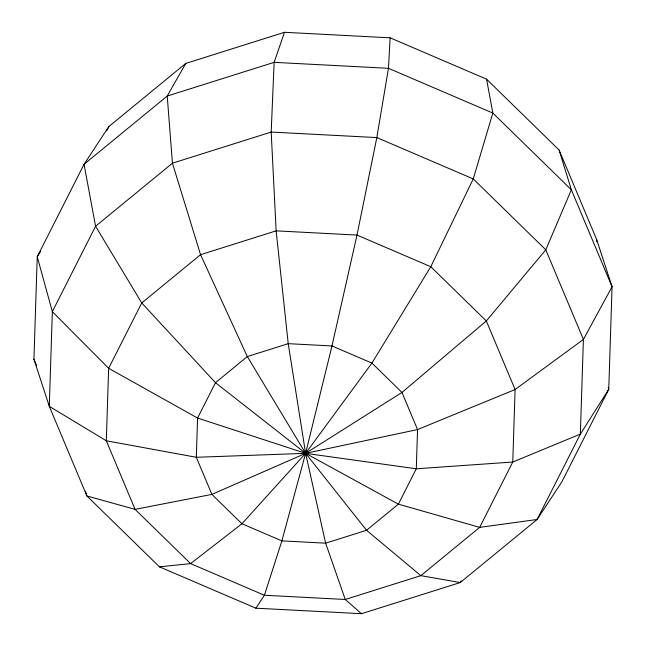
<?xml version="1.0" encoding="UTF-8"?>
<svg xmlns="http://www.w3.org/2000/svg" width="646" height="646" viewBox="0 0 646 646"><rect width="100%" height="100%" fill="white"/><g stroke="black" fill="none" stroke-linecap="round" stroke-linejoin="round"><path stroke-width="0.97" d="M33.939 359.233L37.242 256.72L84.045 164.302L108.891 126.503L185.741 63.437L284.506 32.3L390.136 37.823L486.567 79.167L559.105 150.042L596.71 239.65L612.061 286.767L608.758 389.28L561.955 481.698L537.109 519.497L460.259 582.563L361.494 613.7L255.864 608.177L159.433 566.833L86.895 495.958L49.29 406.35L33.939 359.233L36.652 365.693M596.646 241.661L596.71 239.65M390.136 37.823L388.464 68.314L376.828 137.582L356.996 235.079L331.987 345.957L305.606 453.339L281.882 540.88L264.408 595.257L255.864 608.177M284.506 32.3L274.13 62.339L271.191 132.059L276.141 230.848L288.229 343.672L305.606 453.339L325.632 543.173L345.263 599.48L361.494 613.7M106.614 130.993L108.891 126.503M185.741 63.437L167.233 96.044L84.045 164.302L95.584 226.261L141.74 302.95L215.489 382.69L305.606 453.339L398.38 504.155L479.671 527.378L537.109 519.497L580.35 434.112L608.758 389.28L608.225 387.35M461.236 580.843L460.259 582.563L420.845 575.651L345.263 599.48L264.408 595.257L190.61 563.611L135.087 509.371L106.307 440.782L108.641 368.301L141.74 302.95L200.559 254.685L276.141 230.848L356.996 235.079L430.793 266.717L486.317 320.965L515.096 389.546L512.763 462.035L479.671 527.378L420.845 575.651L366.54 530.269L305.606 453.339L247.321 356.568L200.559 254.685L172.434 163.196L167.233 96.044L274.13 62.339L388.464 68.314L492.841 113.066L571.355 189.779L612.061 286.767L583.403 339.408L515.096 389.546L417.55 429.558L305.606 453.339L196.311 457.287L106.307 440.782L49.29 406.35L52.342 311.647L37.242 256.72L40.456 251.641M159.433 566.833L190.61 563.611L241.935 523.761L305.606 453.339L371.926 363.084L430.793 266.717L473.252 178.926L492.841 113.066L486.567 79.167M559.105 150.042L571.355 189.779L545.789 249.8L486.317 320.965L401.974 392.437L305.606 453.339L211.888 494.4L135.087 509.371L86.895 495.958L85.442 491.226M197.579 418.059L196.311 457.287L211.888 494.4L241.935 523.761L281.882 540.88L325.632 543.173L366.54 530.269L398.38 504.155L416.29 468.786L417.55 429.558L401.974 392.437L371.926 363.084L331.987 345.957L288.229 343.672L247.321 356.568L215.489 382.69L197.579 418.059L108.641 368.301L52.342 311.647L95.584 226.261L172.434 163.196L271.191 132.059L376.828 137.582L473.252 178.926L545.789 249.8L583.403 339.408L580.35 434.112L512.763 462.035L416.29 468.786L305.606 453.339L197.579 418.059"/></g></svg>
